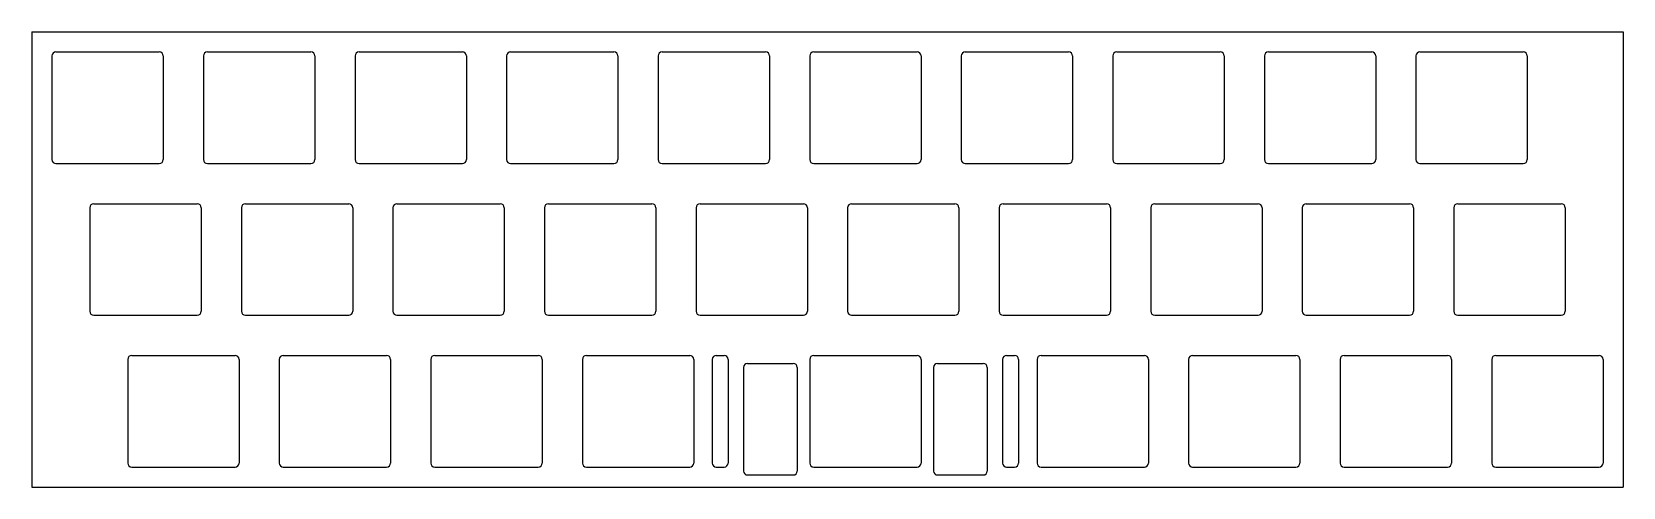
# Model space of a CAD drawing. Header units: millimetres. Extents: x 0 to 200, y -57 to 0.
import ezdxf

# ---------------------------------------------------------------- set-up
doc = ezdxf.new("R2010")
doc.units = ezdxf.units.MM

msp = doc.modelspace()

# ---------------------------------------------------------------- linework, layer by layer
for p, q in [((0, 0), (200.025, 0)), ((0, 0), (0, -57.15)), ((200.025, 0), (200.025, -57.15)), ((2.525, -3.025), (2.525, -16.025)), ((3.025, -2.525), (16.025, -2.525)), ((16.525, -3.025), (16.525, -16.025)), ((21.575, -3.025), (21.575, -16.025)), ((22.075, -2.525), (35.075, -2.525)), ((35.575, -3.025), (35.575, -16.025)), ((40.625, -3.025), (40.625, -16.025)), ((41.125, -2.525), (54.125, -2.525)), ((54.625, -3.025), (54.625, -16.025)), ((59.675, -3.025), (59.675, -16.025)), ((60.175, -2.525), (73.175, -2.525)), ((73.675, -3.025), (73.675, -16.025)), ((78.725, -3.025), (78.725, -16.025)), ((79.225, -2.525), (92.225, -2.525)), ((92.725, -3.025), (92.725, -16.025)), ((97.775, -3.025), (97.775, -16.025)), ((98.275, -2.525), (111.275, -2.525)), ((111.775, -3.025), (111.775, -16.025)), ((116.825, -3.025), (116.825, -16.025)), ((117.325, -2.525), (130.325, -2.525)), ((130.825, -3.025), (130.825, -16.025)), ((135.875, -3.025), (135.875, -16.025)), ((136.375, -2.525), (149.375, -2.525)), ((149.875, -3.025), (149.875, -16.025)), ((154.925, -3.025), (154.925, -16.025)), ((155.425, -2.525), (168.425, -2.525)), ((168.925, -3.025), (168.925, -16.025)), ((173.975, -3.025), (173.975, -16.025)), ((174.475, -2.525), (187.475, -2.525)), ((187.975, -3.025), (187.975, -16.025)), ((3.025, -16.525), (16.025, -16.525)), ((22.075, -16.525), (35.075, -16.525)), ((41.125, -16.525), (54.125, -16.525)), ((60.175, -16.525), (73.175, -16.525)), ((79.225, -16.525), (92.225, -16.525)), ((98.275, -16.525), (111.275, -16.525)), ((117.325, -16.525), (130.325, -16.525)), ((136.375, -16.525), (149.375, -16.525)), ((155.425, -16.525), (168.425, -16.525)), ((174.475, -16.525), (187.475, -16.525)), ((7.7875, -21.575), (20.7875, -21.575)), ((26.8375, -21.575), (39.8375, -21.575)), ((45.8875, -21.575), (58.8875, -21.575)), ((64.9375, -21.575), (77.9375, -21.575)), ((83.9875, -21.575), (96.9875, -21.575)), ((103.0375, -21.575), (116.0375, -21.575)), ((122.0875, -21.575), (135.0875, -21.575)), ((141.1375, -21.575), (154.1375, -21.575)), ((160.1875, -21.575), (173.1875, -21.575)), ((179.2375, -21.575), (192.2375, -21.575)), ((7.2875, -22.075), (7.2875, -35.075)), ((21.2875, -22.075), (21.2875, -35.075)), ((26.3375, -22.075), (26.3375, -35.075)), ((40.3375, -22.075), (40.3375, -35.075)), ((45.3875, -22.075), (45.3875, -35.075)), ((59.3875, -22.075), (59.3875, -35.075)), ((64.4375, -22.075), (64.4375, -35.075)), ((78.4375, -22.075), (78.4375, -35.075)), ((83.4875, -22.075), (83.4875, -35.075)), ((97.4875, -22.075), (97.4875, -35.075)), ((102.5375, -22.075), (102.5375, -35.075)), ((116.5375, -22.075), (116.5375, -35.075)), ((121.5875, -22.075), (121.5875, -35.075)), ((135.5875, -22.075), (135.5875, -35.075)), ((140.6375, -22.075), (140.6375, -35.075)), ((154.6375, -22.075), (154.6375, -35.075)), ((159.6875, -22.075), (159.6875, -35.075)), ((173.6875, -22.075), (173.6875, -35.075)), ((178.7375, -22.075), (178.7375, -35.075)), ((192.7375, -22.075), (192.7375, -35.075)), ((7.7875, -35.575), (20.7875, -35.575)), ((26.8375, -35.575), (39.8375, -35.575)), ((45.8875, -35.575), (58.8875, -35.575)), ((64.9375, -35.575), (77.9375, -35.575)), ((83.9875, -35.575), (96.9875, -35.575)), ((103.0375, -35.575), (116.0375, -35.575)), ((122.0875, -35.575), (135.0875, -35.575)), ((141.1375, -35.575), (154.1375, -35.575)), ((160.1875, -35.575), (173.1875, -35.575)), ((179.2375, -35.575), (192.2375, -35.575)), ((12.05, -41.125), (12.05, -54.125)), ((12.55, -40.625), (25.55, -40.625)), ((26.05, -41.125), (26.05, -54.125)), ((31.1, -41.125), (31.1, -54.125)), ((31.6, -40.625), (44.6, -40.625)), ((45.1, -41.125), (45.1, -54.125)), ((50.15, -41.125), (50.15, -54.125)), ((50.65, -40.625), (63.65, -40.625)), ((64.15, -41.125), (64.15, -54.125)), ((69.2, -41.125), (69.2, -54.125)), ((69.7, -40.625), (82.7, -40.625)), ((83.2, -41.125), (83.2, -54.125)), ((85.525, -41.125), (85.525, -54.125)), ((86.025, -40.625), (87.025, -40.625)), ((87.525, -41.125), (87.525, -54.125)), ((89.962, -41.625), (95.712, -41.625)), ((97.775, -41.125), (97.775, -54.125)), ((98.275, -40.625), (111.275, -40.625)), ((111.775, -41.125), (111.775, -54.125)), ((113.838, -41.625), (119.588, -41.625)), ((122.025, -41.125), (122.025, -54.125)), ((122.525, -40.625), (123.525, -40.625)), ((124.025, -41.125), (124.025, -54.125)), ((126.35, -41.125), (126.35, -54.125)), ((126.85, -40.625), (139.85, -40.625)), ((140.35, -41.125), (140.35, -54.125)), ((145.4, -41.125), (145.4, -54.125)), ((145.9, -40.625), (158.9, -40.625)), ((159.4, -41.125), (159.4, -54.125)), ((164.45, -41.125), (164.45, -54.125)), ((164.95, -40.625), (177.95, -40.625)), ((178.45, -41.125), (178.45, -54.125)), ((183.5, -41.125), (183.5, -54.125)), ((184, -40.625), (197, -40.625)), ((197.5, -41.125), (197.5, -54.125)), ((89.462, -42.125), (89.462, -55.125)), ((96.212, -42.125), (96.212, -55.125)), ((113.338, -42.125), (113.338, -55.125)), ((120.088, -42.125), (120.088, -55.125)), ((12.55, -54.625), (25.55, -54.625)), ((31.6, -54.625), (44.6, -54.625)), ((50.65, -54.625), (63.65, -54.625)), ((69.7, -54.625), (82.7, -54.625)), ((86.025, -54.625), (87.025, -54.625)), ((89.962, -55.625), (95.712, -55.625)), ((98.275, -54.625), (111.275, -54.625)), ((113.838, -55.625), (119.588, -55.625)), ((122.525, -54.625), (123.525, -54.625)), ((126.85, -54.625), (139.85, -54.625)), ((145.9, -54.625), (158.9, -54.625)), ((164.95, -54.625), (177.95, -54.625)), ((184, -54.625), (197, -54.625)), ((0, -57.15), (200.025, -57.15))]:
    msp.add_line(p, q)
for centre, start, end in [((3.025, -3.025), 90, 180), ((16.025, -3.025), 0, 90), ((22.075, -3.025), 90, 180), ((35.075, -3.025), 0, 90), ((41.125, -3.025), 90, 180), ((54.125, -3.025), 0, 90), ((60.175, -3.025), 90, 180), ((73.175, -3.025), 0, 90), ((79.225, -3.025), 90, 180), ((92.225, -3.025), 0, 90), ((98.275, -3.025), 90, 180), ((111.275, -3.025), 0, 90), ((117.325, -3.025), 90, 180), ((130.325, -3.025), 0, 90), ((136.375, -3.025), 90, 180), ((149.375, -3.025), 0, 90), ((155.425, -3.025), 90, 180), ((168.425, -3.025), 0, 90), ((174.475, -3.025), 90, 180), ((187.475, -3.025), 0, 90), ((3.025, -16.025), 180, 270), ((16.025, -16.025), 270, 360), ((22.075, -16.025), 180, 270), ((35.075, -16.025), 270, 360), ((41.125, -16.025), 180, 270), ((54.125, -16.025), 270, 360), ((60.175, -16.025), 180, 270), ((73.175, -16.025), 270, 360), ((79.225, -16.025), 180, 270), ((92.225, -16.025), 270, 360), ((98.275, -16.025), 180, 270), ((111.275, -16.025), 270, 360), ((117.325, -16.025), 180, 270), ((130.325, -16.025), 270, 360), ((136.375, -16.025), 180, 270), ((149.375, -16.025), 270, 360), ((155.425, -16.025), 180, 270), ((168.425, -16.025), 270, 360), ((174.475, -16.025), 180, 270), ((187.475, -16.025), 270, 360), ((7.7875, -22.075), 90, 180), ((20.7875, -22.075), 0, 90), ((26.8375, -22.075), 90, 180), ((39.8375, -22.075), 0, 90), ((45.8875, -22.075), 90, 180), ((58.8875, -22.075), 0, 90), ((64.9375, -22.075), 90, 180), ((77.9375, -22.075), 0, 90), ((83.9875, -22.075), 90, 180), ((96.9875, -22.075), 0, 90), ((103.0375, -22.075), 90, 180), ((116.0375, -22.075), 0, 90), ((122.0875, -22.075), 90, 180), ((135.0875, -22.075), 0, 90), ((141.1375, -22.075), 90, 180), ((154.1375, -22.075), 0, 90), ((160.1875, -22.075), 90, 180), ((173.1875, -22.075), 0, 90), ((179.2375, -22.075), 90, 180), ((192.2375, -22.075), 0, 90), ((7.7875, -35.075), 180, 270), ((20.7875, -35.075), 270, 360), ((26.8375, -35.075), 180, 270), ((39.8375, -35.075), 270, 360), ((45.8875, -35.075), 180, 270), ((58.8875, -35.075), 270, 360), ((64.9375, -35.075), 180, 270), ((77.9375, -35.075), 270, 360), ((83.9875, -35.075), 180, 270), ((96.9875, -35.075), 270, 360), ((103.0375, -35.075), 180, 270), ((116.0375, -35.075), 270, 360), ((122.0875, -35.075), 180, 270), ((135.0875, -35.075), 270, 360), ((141.1375, -35.075), 180, 270), ((154.1375, -35.075), 270, 360), ((160.1875, -35.075), 180, 270), ((173.1875, -35.075), 270, 360), ((179.2375, -35.075), 180, 270), ((192.2375, -35.075), 270, 360), ((12.55, -41.125), 90, 180), ((25.55, -41.125), 0, 90), ((31.6, -41.125), 90, 180), ((44.6, -41.125), 0, 90), ((50.65, -41.125), 90, 180), ((63.65, -41.125), 0, 90), ((69.7, -41.125), 90, 180), ((82.7, -41.125), 0, 90), ((86.025, -41.125), 90, 180), ((87.025, -41.125), 0, 90), ((89.962, -42.125), 90, 180), ((95.712, -42.125), 0, 90), ((98.275, -41.125), 90, 180), ((111.275, -41.125), 0, 90), ((113.838, -42.125), 90, 180), ((119.588, -42.125), 0, 90), ((122.525, -41.125), 90, 180), ((123.525, -41.125), 0, 90), ((126.85, -41.125), 90, 180), ((139.85, -41.125), 0, 90), ((145.9, -41.125), 90, 180), ((158.9, -41.125), 0, 90), ((164.95, -41.125), 90, 180), ((177.95, -41.125), 0, 90), ((184, -41.125), 90, 180), ((197, -41.125), 0, 90), ((12.55, -54.125), 180, 270), ((25.55, -54.125), 270, 360), ((31.6, -54.125), 180, 270), ((44.6, -54.125), 270, 360), ((50.65, -54.125), 180, 270), ((63.65, -54.125), 270, 360), ((69.7, -54.125), 180, 270), ((82.7, -54.125), 270, 360), ((86.025, -54.125), 180, 270), ((87.025, -54.125), 270, 360), ((89.962, -55.125), 180, 270), ((95.712, -55.125), 270, 360), ((98.275, -54.125), 180, 270), ((111.275, -54.125), 270, 360), ((113.838, -55.125), 180, 270), ((119.588, -55.125), 270, 360), ((122.525, -54.125), 180, 270), ((123.525, -54.125), 270, 360), ((126.85, -54.125), 180, 270), ((139.85, -54.125), 270, 360), ((145.9, -54.125), 180, 270), ((158.9, -54.125), 270, 360), ((164.95, -54.125), 180, 270), ((177.95, -54.125), 270, 360), ((184, -54.125), 180, 270), ((197, -54.125), 270, 360)]:
    msp.add_arc(centre, 0.5, start, end)

doc.saveas('drawing.dxf')
